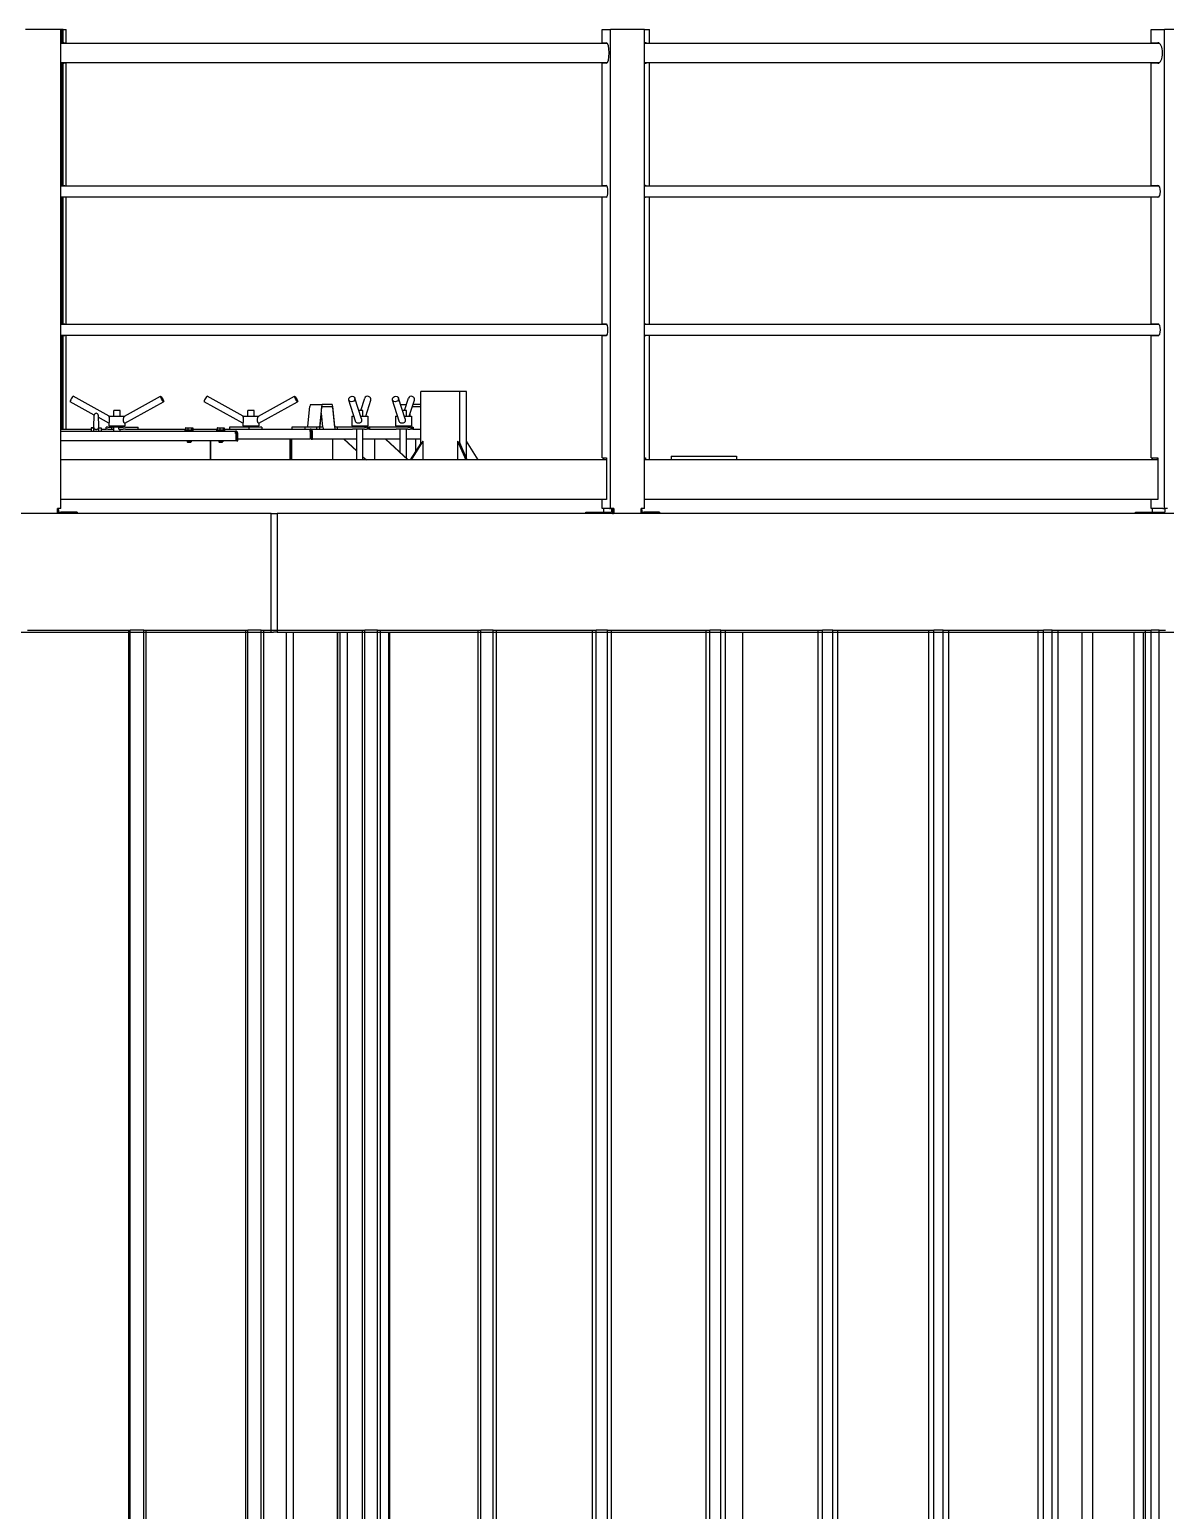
# Model space of a CAD drawing. Header units: millimetres. Extents: x 0 to 100323, y 0 to 59400.
# Drawn here: x 16049 to 18922, y 48580 to 52324 of the extents above; entities that cross this region are included whole.
import ezdxf

# ---------------------------------------------------------------- set-up
doc = ezdxf.new("R2010")
doc.units = ezdxf.units.MM
doc.header["$LTSCALE"] = 100
doc.layers.add('Visible', color=7, linetype='Continuous', lineweight=25)

msp = doc.modelspace()

# ---------------------------------------------------------------- linework, layer by layer
at = {"layer": 'Visible'}
for p, q in [((16128.2, 52323.5), (16038.7, 52323.5)), ((16128.2, 51112.5), (16128.2, 52323.5)), ((16134.1, 52323.5), (16128.2, 52323.5)), ((16131.1, 52320.5), (16128.2, 52320.5)), ((16131.1, 52290.5), (16131.1, 52320.5)), ((16134.1, 52323.5), (16141.7, 52323.5)), ((16134.1, 52290.5), (16134.1, 52323.5)), ((16141.7, 52288.7), (16141.7, 52323.5)), ((17497.6, 52323.5), (17518.4, 52323.5)), ((17497.6, 52290.5), (17497.6, 52323.5)), ((17604.7, 52323.5), (17518.4, 52323.5)), ((17518.4, 51112.5), (17518.4, 52323.5)), ((17604.7, 51112.5), (17604.7, 52323.5)), ((17604.7, 52323.5), (17617.6, 52323.5)), ((17617.6, 52288.7), (17617.6, 52323.5)), ((18886.5, 52323.5), (18919.9, 52323.5)), ((18886.5, 52290.5), (18886.5, 52323.5)), ((18999.9, 52323.5), (18919.9, 52323.5)), ((18919.9, 51112.5), (18919.9, 52323.5)), ((17510.7, 52288.7), (16128.2, 52288.7)), ((16131.1, 52290.5), (16134.1, 52290.5)), ((16134.1, 52290.5), (16137.9, 52290.5)), ((17497.6, 52290.5), (17508, 52290.5)), ((17501, 52290.5), (17501, 52288.7)), ((17510.5, 52288.7), (17510.6, 52288.9)), ((17604.7, 52290.5), (17607.2, 52290.5)), ((18907.6, 52288.7), (17604.7, 52288.7)), ((18886.5, 52290.5), (18903.2, 52290.5)), ((18888.7, 52290.5), (18888.7, 52288.7)), ((18903.9, 52288.7), (18905.1, 52290.2)), ((18907, 52289.2), (18906.6, 52288.7)), ((16128.2, 52240.4), (17510.7, 52240.4)), ((16134.1, 52238.5), (16131.1, 52238.5)), ((16131.1, 51929.5), (16131.1, 52238.5)), ((16134.1, 51929.5), (16134.1, 52238.5)), ((16137.9, 52238.5), (16134.1, 52238.5)), ((16141.7, 51928), (16141.7, 52240.4)), ((17497.6, 51929.5), (17497.6, 52238.5)), ((17508, 52238.5), (17497.6, 52238.5)), ((17501, 52240.4), (17501, 52238.5)), ((17604.7, 52240.4), (18907.6, 52240.4)), ((17607.2, 52238.5), (17604.7, 52238.5)), ((17617.6, 51928), (17617.6, 52240.4)), ((18886.5, 51929.5), (18886.5, 52238.5)), ((18903.2, 52238.5), (18886.5, 52238.5)), ((18888.7, 52240.4), (18888.7, 52238.5)), ((17509.9, 51928), (16128.2, 51928)), ((16131.1, 51929.5), (16134.1, 51929.5)), ((16134.1, 51929.5), (16137.9, 51929.5)), ((17497.6, 51929.5), (17508, 51929.5)), ((17501, 51929.5), (17501, 51928)), ((17604.7, 51929.5), (17607.2, 51929.5)), ((18906.2, 51928), (17604.7, 51928)), ((18886.5, 51929.5), (18903.2, 51929.5)), ((18888.7, 51929.5), (18888.7, 51928)), ((18905.5, 51928), (18905.8, 51928.4)), ((16128.2, 51901.1), (17509.9, 51901.1)), ((16134.1, 51899.5), (16131.1, 51899.5)), ((16131.1, 51579.5), (16131.1, 51899.5)), ((16134.1, 51579.5), (16134.1, 51899.5)), ((16137.9, 51899.5), (16134.1, 51899.5)), ((16141.7, 51578), (16141.7, 51901.1)), ((17497.6, 51579.5), (17497.6, 51899.5)), ((17508, 51899.5), (17497.6, 51899.5)), ((17501, 51901.1), (17501, 51899.5)), ((17604.7, 51901.1), (18906.2, 51901.1)), ((17607.2, 51899.5), (17604.7, 51899.5)), ((17617.6, 51578), (17617.6, 51901.1)), ((18886.5, 51579.5), (18886.5, 51899.5)), ((18903.2, 51899.5), (18886.5, 51899.5)), ((18888.7, 51901.1), (18888.7, 51899.5)), ((17509.9, 51578), (16128.2, 51578)), ((16131.1, 51579.5), (16134.1, 51579.5)), ((16134.1, 51579.5), (16137.9, 51579.5)), ((17497.6, 51579.5), (17508, 51579.5)), ((17501, 51579.5), (17501, 51578)), ((17604.7, 51579.5), (17607.2, 51579.5)), ((18906.2, 51578), (17604.7, 51578)), ((18886.5, 51579.5), (18903.2, 51579.5)), ((18888.7, 51579.5), (18888.7, 51578)), ((18905.5, 51578), (18905.8, 51578.4)), ((16128.2, 51551.1), (17509.9, 51551.1)), ((16134.1, 51549.5), (16131.1, 51549.5)), ((16131.1, 51313.5), (16131.1, 51549.5)), ((16137.9, 51549.5), (16134.1, 51549.5)), ((16134.1, 51313.5), (16134.1, 51549.5)), ((16141.7, 51313.5), (16141.7, 51551.1)), ((17508, 51549.5), (17497.6, 51549.5)), ((17497.6, 51240.5), (17497.6, 51549.5)), ((17501, 51551.1), (17501, 51549.5)), ((17604.7, 51551.1), (18906.2, 51551.1)), ((17607.2, 51549.5), (17604.7, 51549.5)), ((17617.6, 51235.5), (17617.6, 51551.1)), ((18903.2, 51549.5), (18886.5, 51549.5)), ((18886.5, 51240.5), (18886.5, 51549.5)), ((18888.7, 51551.1), (18888.7, 51549.5)), ((17137.2, 51408.5), (17038.8, 51408.5)), ((17038.8, 51277.5), (17038.8, 51408.5)), ((17154.6, 51408.5), (17137.2, 51408.5)), ((17137.2, 51277.5), (17137.2, 51408.5)), ((17154.6, 51281.3), (17154.6, 51408.5)), ((16212.6, 51348.9), (16151.6, 51382.5)), ((16250.1, 51346.5), (16159.3, 51396.5)), ((16289.5, 51346.4), (16380.5, 51396.5)), ((16289.7, 51328.3), (16388.2, 51382.5)), ((16588.9, 51328.4), (16490.6, 51382.5)), ((16589.1, 51346.5), (16498.3, 51396.5)), ((16628.4, 51346.4), (16719.4, 51396.5)), ((16628.7, 51328.3), (16727.2, 51382.5)), ((16753.3, 51321), (16758.3, 51370.8)), ((16759.8, 51375.8), (16789.4, 51375.8)), ((16787.9, 51370.8), (16782.9, 51321)), ((16783.6, 51318.5), (16788.6, 51368.3)), ((16814.6, 51375.8), (16789.4, 51375.8)), ((16789.4, 51370.8), (16814.6, 51370.8)), ((16815.3, 51368.3), (16820.3, 51318.5)), ((16821.1, 51321), (16816.1, 51370.8)), ((16873.8, 51333.4), (16856.7, 51387.1)), ((16888.6, 51339.7), (16871.9, 51391.9)), ((16887, 51360.5), (16897, 51391.9)), ((16899.3, 51346.5), (16912.2, 51387.1)), ((16984.3, 51333.4), (16967.1, 51387.1)), ((16999.1, 51339.7), (16982.3, 51391.9)), ((16987.5, 51375.8), (17002.3, 51375.8)), ((16997.4, 51360.5), (17007.4, 51391.9)), ((17009.7, 51346.5), (17022.7, 51387.1)), ((17017.5, 51370.8), (17038.8, 51370.8)), ((17038.8, 51375.8), (17019.1, 51375.8)), ((16211.9, 51318.9), (16212.6, 51348.7)), ((16222.6, 51348.7), (16223.4, 51318.9)), ((16249.9, 51328.4), (16222.8, 51343.3)), ((16249.9, 51346.5), (16289.7, 51346.5)), ((16249.9, 51346.5), (16249.9, 51345.4)), ((16249.9, 51329), (16249.9, 51321.5)), ((16277.9, 51360.5), (16261.9, 51360.5)), ((16261.9, 51346.5), (16261.9, 51360.5)), ((16277.9, 51346.5), (16277.9, 51360.5)), ((16289.9, 51328.4), (16289.9, 51321.5)), ((16588.9, 51346.5), (16628.7, 51346.5)), ((16588.9, 51346.5), (16588.9, 51345.4)), ((16588.9, 51329), (16588.9, 51321.5)), ((16616.9, 51360.5), (16600.9, 51360.5)), ((16600.9, 51346.5), (16600.9, 51360.5)), ((16616.9, 51346.5), (16616.9, 51360.5)), ((16628.9, 51328.4), (16628.9, 51321.5)), ((16790.8, 51318.5), (16787.2, 51354.1)), ((16864.5, 51346.5), (16869.6, 51346.5)), ((16864.5, 51346.5), (16864.5, 51321.5)), ((16892.5, 51360.5), (16882, 51360.5)), ((16886.4, 51346.5), (16904.5, 51346.5)), ((16892.5, 51346.5), (16892.5, 51360.5)), ((16904.5, 51346.5), (16904.5, 51321.5)), ((16974.9, 51346.5), (16980.1, 51346.5)), ((16974.9, 51346.5), (16974.9, 51321.5)), ((17002.9, 51360.5), (16992.4, 51360.5)), ((16996.9, 51346.5), (17014.9, 51346.5)), ((17002.9, 51346.5), (17002.9, 51360.5)), ((17010.6, 51346.5), (17011, 51350.7)), ((17012.1, 51346.5), (17011.6, 51352.3)), ((17014.9, 51346.5), (17014.9, 51321.5)), ((16128.2, 51313.5), (16205.1, 51313.5)), ((16128.2, 51308.5), (16569.6, 51308.5)), ((16211.9, 51317.5), (16205.1, 51316.5)), ((16205.1, 51316.5), (16211.8, 51316.5)), ((16205.1, 51316.5), (16205.1, 51308.5)), ((16211.6, 51308.5), (16211.9, 51318.9)), ((16216.8, 51312.3), (16218.4, 51312.3)), ((16223.4, 51318.9), (16223.6, 51308.5)), ((16223.4, 51317.5), (16230.1, 51316.5)), ((16223.4, 51316.5), (16230.1, 51316.5)), ((16230.1, 51316.5), (16230.1, 51308.5)), ((16230.1, 51313.5), (16242.4, 51313.5)), ((16246.6, 51318.5), (16242.4, 51318.5)), ((16242.4, 51313.5), (16242.4, 51318.5)), ((16246.6, 51313.5), (16242.4, 51313.5)), ((16246.6, 51318.5), (16257.4, 51318.5)), ((16246.6, 51313.5), (16257.4, 51313.5)), ((16249.9, 51321.5), (16289.9, 51321.5)), ((16254.9, 51318.5), (16254.9, 51321.5)), ((16257.4, 51318.5), (16259, 51318.5)), ((16257.4, 51313.5), (16257.4, 51318.5)), ((16257.4, 51313.5), (16260.9, 51313.5)), ((16275.1, 51318.5), (16259, 51318.5)), ((16260.9, 51313.5), (16261.9, 51313.5)), ((16261.9, 51308.5), (16261.9, 51318.5)), ((16275.1, 51318.5), (16286, 51318.5)), ((16275.1, 51313.5), (16275.1, 51318.5)), ((16275.1, 51313.5), (16286, 51313.5)), ((16277.9, 51308.5), (16277.9, 51313.5)), ((16284.9, 51318.5), (16284.9, 51321.5)), ((16291.8, 51318.5), (16286, 51318.5)), ((16291.8, 51313.5), (16286, 51313.5)), ((16291.8, 51318.5), (16324, 51318.5)), ((16291.8, 51313.5), (16297, 51313.5)), ((16297, 51313.5), (16443.5, 51313.5)), ((16324, 51313.5), (16324, 51318.5)), ((16442.6, 51310.5), (16462.6, 51310.5)), ((16442.6, 51308.5), (16442.6, 51310.5)), ((16443.5, 51316.5), (16443.5, 51311.1)), ((16446.3, 51311.1), (16443.5, 51311.1)), ((16444.6, 51316.9), (16444, 51316.7)), ((16444.6, 51316.9), (16446.3, 51316.9)), ((16444.6, 51311.1), (16444.6, 51310.5)), ((16446.3, 51316.9), (16453.8, 51316.9)), ((16449.2, 51311.1), (16446.3, 51311.1)), ((16449.2, 51316.5), (16449.2, 51311.1)), ((16453.8, 51311.1), (16449.2, 51311.1)), ((16453.8, 51316.9), (16460.1, 51316.9)), ((16458.3, 51311.1), (16453.8, 51311.1)), ((16458.3, 51316.5), (16458.3, 51311.1)), ((16460.1, 51311.1), (16458.3, 51311.1)), ((16460.1, 51316.9), (16460.6, 51316.9)), ((16461.8, 51311.1), (16460.1, 51311.1)), ((16460.6, 51316.9), (16461.3, 51316.7)), ((16460.6, 51311.1), (16460.6, 51310.5)), ((16461.8, 51316.5), (16461.8, 51311.1)), ((16461.8, 51313.5), (16523.7, 51313.5)), ((16462.6, 51308.5), (16462.6, 51310.5)), ((16522.6, 51310.5), (16542.6, 51310.5)), ((16522.6, 51308.5), (16522.6, 51310.5)), ((16523.7, 51316.5), (16523.7, 51311.1)), ((16527, 51311.1), (16523.7, 51311.1)), ((16524.6, 51316.9), (16524.4, 51316.8)), ((16524.6, 51316.9), (16527, 51316.9)), ((16524.6, 51311.1), (16524.6, 51310.5)), ((16527, 51316.9), (16534.8, 51316.9)), ((16530.3, 51311.1), (16527, 51311.1)), ((16530.3, 51316.5), (16530.3, 51311.1)), ((16534.8, 51311.1), (16530.3, 51311.1)), ((16534.8, 51316.9), (16540.4, 51316.9)), ((16539.2, 51311.1), (16534.8, 51311.1)), ((16539.2, 51316.5), (16539.2, 51311.1)), ((16540.4, 51311.1), (16539.2, 51311.1)), ((16540.4, 51316.9), (16540.6, 51316.9)), ((16541.5, 51311.1), (16540.4, 51311.1)), ((16540.6, 51316.9), (16540.9, 51316.8)), ((16540.6, 51311.1), (16540.6, 51310.5)), ((16541.5, 51316.5), (16541.5, 51311.1)), ((16541.5, 51313.5), (16758.8, 51313.5)), ((16542.6, 51308.5), (16542.6, 51310.5)), ((16604, 51318.5), (16554.7, 51318.5)), ((16554.7, 51318.5), (16554.7, 51313.5)), ((16569.6, 51302.5), (16569.6, 51308.5)), ((16569.6, 51302.5), (16570.5, 51302.5)), ((16570.5, 51302.5), (16570.5, 51283.5)), ((16572.6, 51302.5), (16572.6, 51283.5)), ((16572.6, 51302.5), (16575.6, 51302.5)), ((16575.6, 51283.5), (16575.6, 51302.5)), ((16588.9, 51321.5), (16628.9, 51321.5)), ((16593.9, 51318.5), (16593.9, 51321.5)), ((16604, 51318.5), (16604, 51313.5)), ((16636.3, 51318.5), (16604, 51318.5)), ((16623.9, 51318.5), (16623.9, 51321.5)), ((16636.3, 51318.5), (16636.3, 51318.5)), ((16636.3, 51318.5), (16636.3, 51313.5)), ((16712.7, 51318.5), (16712.7, 51313.5)), ((16746.3, 51318.5), (16712.7, 51318.5)), ((16775.8, 51318.5), (16746.3, 51318.5)), ((16746.3, 51313.5), (16746.3, 51318.5)), ((16757.8, 51307.5), (16758.7, 51307.5)), ((16758.3, 51310.5), (16761.3, 51310.5)), ((16759.2, 51307.5), (16758.7, 51307.5)), ((16758.7, 51307.5), (16758.7, 51288.5)), ((16758.8, 51310.5), (16758.8, 51313.5)), ((16758.8, 51313.5), (16866.3, 51313.5)), ((16759.2, 51307.5), (16759.2, 51288.5)), ((16761.3, 51300.5), (16759.2, 51300.5)), ((16759.2, 51296.5), (16761.6, 51296.5)), ((16761.3, 51310.5), (16761.8, 51310.5)), ((16761.3, 51300.5), (16761.3, 51310.5)), ((16761.6, 51300.5), (16761.3, 51300.5)), ((16761.6, 51307.5), (16761.6, 51288.5)), ((16761.6, 51307.5), (16764.6, 51307.5)), ((16764.6, 51288.5), (16764.6, 51307.5)), ((16764.6, 51307.5), (16764.7, 51307.5)), ((16782.1, 51318.5), (16775.8, 51318.5)), ((16775.8, 51313.5), (16775.8, 51318.5)), ((16790.8, 51318.5), (16783.6, 51318.5)), ((16828.1, 51318.5), (16821.8, 51318.5)), ((16895.9, 51318.5), (16828.1, 51318.5)), ((16828.1, 51313.5), (16828.1, 51318.5)), ((16864.5, 51321.5), (16904.5, 51321.5)), ((16895.9, 51313.5), (16866.3, 51313.5)), ((16869.5, 51318.5), (16869.5, 51321.5)), ((16876.5, 51235.5), (16876.5, 51313.5)), ((16892.5, 51235.5), (16892.5, 51313.5)), ((16895.9, 51318.5), (16901.7, 51318.5)), ((16895.9, 51313.5), (16901.7, 51313.5)), ((16899.5, 51318.5), (16899.5, 51321.5)), ((16903.6, 51318.5), (16901.7, 51318.5)), ((16903.6, 51313.5), (16901.7, 51313.5)), ((16903.6, 51318.5), (16903.6, 51313.5)), ((16906.7, 51318.5), (16903.6, 51318.5)), ((16906.7, 51313.5), (16903.6, 51313.5)), ((16906.7, 51318.5), (16906.7, 51313.5)), ((16908.6, 51318.5), (16906.7, 51318.5)), ((16908.6, 51313.5), (16906.7, 51313.5)), ((16908.6, 51318.5), (16908.7, 51318.5)), ((16908.6, 51313.5), (16908.7, 51313.5)), ((16908.7, 51318.5), (16908.7, 51313.5)), ((17006.3, 51318.5), (16908.7, 51318.5)), ((16908.7, 51313.5), (16976.8, 51313.5)), ((16974.9, 51321.5), (17014.9, 51321.5)), ((17006.3, 51313.5), (16976.8, 51313.5)), ((16977.5, 51321), (16977.6, 51321.5)), ((16979.9, 51318.5), (16979.9, 51321.5)), ((16986.9, 51254.2), (16986.9, 51313.5)), ((17002.9, 51239.3), (17002.9, 51313.5)), ((17006.3, 51318.5), (17012.1, 51318.5)), ((17006.3, 51313.5), (17012.1, 51313.5)), ((17009.9, 51318.5), (17009.9, 51321.5)), ((17014, 51318.5), (17012.1, 51318.5)), ((17014, 51313.5), (17012.1, 51313.5)), ((17014, 51318.5), (17014, 51313.5)), ((17017.1, 51318.5), (17014, 51318.5)), ((17017.1, 51313.5), (17014, 51313.5)), ((17015, 51318.5), (17014.7, 51321.5)), ((17017.1, 51318.5), (17017.1, 51313.5)), ((17019, 51318.5), (17017.1, 51318.5)), ((17019, 51313.5), (17017.1, 51313.5)), ((17019, 51318.5), (17019.1, 51318.5)), ((17019, 51313.5), (17019.1, 51313.5)), ((17019.1, 51318.5), (17019.1, 51313.5)), ((17019.1, 51313.5), (17038.8, 51313.5)), ((16570.5, 51283.5), (16128.2, 51283.5)), ((16447.6, 51283.5), (16447.6, 51281.5)), ((16447.6, 51281.5), (16457.6, 51281.5)), ((16448.6, 51280.5), (16447.6, 51281.5)), ((16448.6, 51280.5), (16456.6, 51280.5)), ((16456.6, 51280.5), (16457.6, 51281.5)), ((16457.6, 51283.5), (16457.6, 51281.5)), ((16506.6, 51283.5), (16506.6, 51235.5)), ((16506.7, 51235.5), (16506.7, 51283.5)), ((16527.6, 51283.5), (16527.6, 51281.5)), ((16527.6, 51281.5), (16537.6, 51281.5)), ((16528.6, 51280.5), (16527.6, 51281.5)), ((16528.6, 51280.5), (16536.6, 51280.5)), ((16536.6, 51280.5), (16537.6, 51281.5)), ((16537.6, 51283.5), (16537.6, 51281.5)), ((16572.6, 51288.5), (16570.5, 51288.5)), ((16572.6, 51283.5), (16575.6, 51283.5)), ((16758.7, 51288.5), (16575.6, 51288.5)), ((16707.8, 51288.5), (16707.8, 51235.5)), ((16708.5, 51288.5), (16708.5, 51235.5)), ((16708.5, 51235.5), (16708.5, 51288.5)), ((16712.5, 51235.5), (16712.5, 51288.5)), ((16759.2, 51288.5), (16758.7, 51288.5)), ((16761.6, 51288.5), (16764.6, 51288.5)), ((16876.5, 51288.5), (16764.6, 51288.5)), ((16817.5, 51288.5), (16815.5, 51286.5)), ((16815.5, 51286.5), (16815.5, 51235.5)), ((16876.5, 51258), (16843.8, 51288.5)), ((16844.5, 51288.5), (16876.5, 51258.6)), ((16986.9, 51288.5), (16892.5, 51288.5)), ((16923.3, 51288.5), (16921.3, 51286.5)), ((16921.3, 51286.5), (16921.3, 51235.5)), ((17006.2, 51235.5), (16949.5, 51288.5)), ((16950.2, 51288.5), (17006.9, 51235.5)), ((17038.8, 51288.5), (17002.9, 51288.5)), ((17038.8, 51278.3), (17011.9, 51235.5)), ((17014.8, 51235.5), (17044.6, 51282.9)), ((17025, 51288.5), (17025, 51256.4)), ((17044.6, 51282.9), (17038.8, 51277.5)), ((17044.6, 51235.5), (17044.6, 51282.9)), ((17131.5, 51282.9), (17131.5, 51235.5)), ((17137.2, 51277.5), (17131.5, 51282.9)), ((17131.5, 51282.9), (17152.3, 51235.5)), ((17137.5, 51278.6), (17137.2, 51277.5)), ((17156.4, 51235.5), (17137.5, 51278.6)), ((17153.6, 51282.9), (17153.6, 51241.9)), ((17153.6, 51282.9), (17183.4, 51235.5)), ((17508.1, 51235.5), (16128.2, 51235.5)), ((16892.5, 51243.6), (16901.1, 51235.5)), ((16900.4, 51235.5), (16892.5, 51243)), ((17497.6, 51240.5), (17508.1, 51240.5)), ((17501, 51240.5), (17501, 51235.5)), ((17508.1, 51240.5), (17508.1, 51135.5)), ((17604.7, 51240.5), (17607.3, 51240.5)), ((18903.4, 51235.5), (17604.7, 51235.5)), ((17607.3, 51240.5), (17607.3, 51235.5)), ((17672.1, 51245.5), (17837.1, 51245.5)), ((17672.1, 51245.5), (17672.1, 51235.5)), ((17837.1, 51245.5), (17837.1, 51235.5)), ((18886.5, 51240.5), (18903.4, 51240.5)), ((18888.7, 51240.5), (18888.7, 51235.5)), ((18902.4, 51235.5), (18902.4, 51240.5)), ((18903.4, 51240.5), (18903.4, 51135.5)), ((16128.2, 51112.5), (16119.3, 51112.5)), ((16119.3, 51100.5), (16119.3, 51112.5)), ((16119.5, 51109.5), (16119.5, 51112.5)), ((16119.5, 51109.5), (16119.5, 51100.5)), ((16122.5, 51109.5), (16122.5, 51112.5)), ((16122.5, 51109.5), (16122.5, 51103.5)), ((16122.5, 51103.5), (16128.4, 51103.5)), ((17507.8, 51135.5), (16128.2, 51135.5)), ((16169.2, 51103.5), (16128.4, 51103.5)), ((16169.2, 51103.5), (16169.2, 51100.5)), ((17455.9, 51103.5), (17475.8, 51103.5)), ((17455.9, 51100.5), (17455.9, 51103.5)), ((17475.8, 51103.5), (17515.2, 51103.5)), ((17475.8, 51103.5), (17475.8, 51100.5)), ((17497.6, 51112.5), (17497.6, 51135.5)), ((17515.8, 51112.5), (17497.6, 51112.5)), ((17501, 51112.5), (17501, 51103.5)), ((17508.1, 51135.5), (17507.8, 51135.5)), ((17515.2, 51103.5), (17520.9, 51103.5)), ((17515.8, 51112.5), (17518.4, 51112.5)), ((17527, 51112.5), (17518.4, 51112.5)), ((17520.9, 51112.5), (17520.9, 51109.5)), ((17520.9, 51109.5), (17520.9, 51103.5)), ((17523.8, 51109.5), (17523.8, 51112.5)), ((17523.8, 51109.5), (17523.8, 51100.5)), ((17526.2, 51112.5), (17526.2, 51100.5)), ((17527, 51112.5), (17527, 51100.5)), ((17604.7, 51112.5), (17596, 51112.5)), ((17596, 51100.5), (17596, 51112.5)), ((17597.6, 51109.5), (17597.6, 51112.5)), ((17597.6, 51109.5), (17597.6, 51103.5)), ((17597.6, 51103.5), (17603.3, 51103.5)), ((17642.7, 51103.5), (17603.3, 51103.5)), ((18902.9, 51135.5), (17604.7, 51135.5)), ((17642.7, 51103.5), (17642.7, 51100.5)), ((18846.9, 51103.5), (18878.9, 51103.5)), ((18846.9, 51100.5), (18846.9, 51103.5)), ((18878.9, 51103.5), (18915.3, 51103.5)), ((18878.9, 51103.5), (18878.9, 51100.5)), ((18886.5, 51112.5), (18886.5, 51135.5)), ((18915.8, 51112.5), (18886.5, 51112.5)), ((18888.7, 51112.5), (18888.7, 51103.5)), ((18903.4, 51135.5), (18902.9, 51135.5)), ((18915.3, 51103.5), (18920.7, 51103.5)), ((18915.8, 51112.5), (18919.9, 51112.5)), ((18927.9, 51112.5), (18919.9, 51112.5)), ((18920.7, 51112.5), (18920.7, 51109.5)), ((18920.7, 51109.5), (18920.7, 51103.5)), ((16660, 51100.5), (13845.3, 51100.5)), ((16660, 50800.5), (16660, 51100.5)), ((16660, 51100.5), (16675.7, 51100.5)), ((16675.7, 51100.5), (16675.7, 50800.5)), ((19320.7, 51100.5), (16675.7, 51100.5)), ((17523.8, 51100.5), (17526.2, 51100.5)), ((16044.1, 50805.5), (16303.4, 50805.5)), ((16298.9, 50805.5), (16298.9, 45740.5)), ((16338.5, 50805.5), (16303.4, 50805.5)), ((16303.4, 45740.5), (16303.4, 50805.5)), ((16338.5, 45740.5), (16338.5, 50805.5)), ((16338.5, 50805.5), (16343.1, 50805.5)), ((16343.1, 50805.5), (16343.1, 45740.5)), ((16343.1, 50805.5), (16601.1, 50805.5)), ((16595.3, 50805.5), (16595.3, 45740.5)), ((16634.8, 50805.5), (16601.1, 50805.5)), ((16601.1, 45740.5), (16601.1, 50805.5)), ((16634.8, 44940.5), (16634.8, 50805.5)), ((16634.8, 50805.5), (16640.6, 50805.5)), ((16640.6, 50805.5), (16640.6, 44940.5)), ((16640.6, 50805.5), (16897.1, 50805.5)), ((16890, 50805.5), (16890, 44940.5)), ((16929.2, 50805.5), (16897.1, 50805.5)), ((16897.1, 44940.5), (16897.1, 50805.5)), ((16929.2, 50805.5), (16936.2, 50805.5)), ((16929.2, 44940.5), (16929.2, 50805.5)), ((16936.2, 50805.5), (16936.2, 44940.5)), ((16936.2, 50805.5), (17190.8, 50805.5)), ((17182.6, 50805.5), (17182.6, 44940.5)), ((17221.4, 50805.5), (17190.8, 50805.5)), ((17190.8, 44940.5), (17190.8, 50805.5)), ((17221.4, 46540.5), (17221.4, 50805.5)), ((17221.4, 50805.5), (17229.7, 50805.5)), ((17229.7, 50805.5), (17229.7, 46540.5)), ((17229.7, 50805.5), (17482, 50805.5)), ((17472.5, 50805.5), (17472.5, 46540.5)), ((17511, 50805.5), (17482, 50805.5)), ((17482, 46540.5), (17482, 50805.5)), ((17511, 50805.5), (17520.5, 50805.5)), ((17511, 46540.5), (17511, 50805.5)), ((17520.5, 50805.5), (17520.5, 46540.5)), ((17520.5, 50805.5), (17770.3, 50805.5)), ((17759.6, 50805.5), (17759.6, 46540.5)), ((17797.7, 50805.5), (17770.3, 50805.5)), ((17770.3, 46540.5), (17770.3, 50805.5)), ((17797.7, 46540.5), (17797.7, 50805.5)), ((17797.7, 50805.5), (17808.4, 50805.5)), ((17808.4, 50805.5), (17808.4, 46540.5)), ((17808.4, 50805.5), (18055.3, 50805.5)), ((18043.3, 50805.5), (18043.3, 46540.5)), ((18080.9, 50805.5), (18055.3, 50805.5)), ((18055.3, 46540.5), (18055.3, 50805.5)), ((18080.9, 50805.5), (18092.9, 50805.5)), ((18080.9, 46540.5), (18080.9, 50805.5)), ((18092.9, 50805.5), (18092.9, 46540.5)), ((18092.9, 50805.5), (18336.5, 50805.5)), ((18323.4, 50805.5), (18323.4, 46540.5)), ((18360.5, 50805.5), (18336.5, 50805.5)), ((18336.5, 46540.5), (18336.5, 50805.5)), ((18360.5, 46540.5), (18360.5, 50805.5)), ((18360.5, 50805.5), (18373.6, 50805.5)), ((18373.6, 50805.5), (18373.6, 46540.5)), ((18373.6, 50805.5), (18613.7, 50805.5)), ((18599.4, 50805.5), (18599.4, 46540.5)), ((18635.9, 50805.5), (18613.7, 50805.5)), ((18613.7, 46540.5), (18613.7, 50805.5)), ((18635.9, 50805.5), (18650.2, 50805.5)), ((18635.9, 44940.5), (18635.9, 50805.5)), ((18650.2, 50805.5), (18650.2, 44940.5)), ((18650.2, 50805.5), (18886.4, 50805.5)), ((18871, 50805.5), (18871, 44940.5)), ((18906.9, 50805.5), (18886.4, 50805.5)), ((18886.4, 44940.5), (18886.4, 50805.5)), ((18906.9, 44940.5), (18906.9, 50805.5)), ((18906.9, 50805.5), (18922.3, 50805.5)), ((14703.4, 50800.5), (16660, 50800.5)), ((16660, 50800.5), (16665.9, 50800.5)), ((16675.7, 50800.5), (16665.9, 50800.5)), ((16675.7, 50800.5), (19320.7, 50800.5)), ((16699.4, 44940.5), (16699.4, 50800.5)), ((16717, 44940.5), (16717, 50800.5)), ((16827.7, 44940.5), (16827.7, 50800.5)), ((16828.9, 44940.5), (16828.9, 50800.5)), ((16834.8, 44940.5), (16834.8, 50800.5)), ((16853.2, 44940.5), (16853.2, 50800.5)), ((16958.2, 44940.5), (16958.2, 50800.5)), ((16960.3, 44940.5), (16960.3, 50800.5)), ((17853.1, 46420.5), (17853.1, 50800.5)), ((18711.9, 44940.5), (18711.9, 50800.5)), ((18738.4, 44940.5), (18738.4, 50800.5)), ((18843.5, 44940.5), (18843.5, 50800.5)), ((18866.8, 44940.5), (18866.8, 50800.5))]:
    msp.add_line(p, q, dxfattribs=at)
for centre, radius, start, end in [((16217.6, 51348.5), 5, 90, 178.5701), ((16217.6, 51348.5), 5, 1.4299, 90), ((16569.6, 51302.5), 6, 0, 90), ((16569.6, 51302.5), 3, 0, 90)]:
    msp.add_arc(centre, radius, start, end, dxfattribs=at)
for centre, major_axis, ratio, start_param, end_param in [((16134.9, 52264.5), (0, 26), 0.104088, 5.903675, 6.283185), ((16137.9, 52264.5), (0, 26), 0.104088, 5.903675, 6.283185), ((17508, 52264.5), (0, 26), 0.284645, 3.141593, 6.283185), ((17604.3, 52264.5), (0, 26), 0.286243, 5.903675, 6.232105), ((17607.2, 52264.5), (0, 26), 0.286243, 5.903675, 6.283185), ((18903.2, 52264.5), (0, 26), 0.457039, 3.141593, 6.283185), ((16134.9, 52264.5), (0, -26), 0.104088, 0, 0.37951), ((16137.9, 52264.5), (0, -26), 0.104088, 0, 0.37951), ((17513.4, 52264.5), (0, -26), 0.284645, 5.903675, 5.912461), ((17604.3, 52264.5), (0, -26), 0.286243, 0.05108, 0.37951), ((17607.2, 52264.5), (0, -26), 0.286243, 0, 0.37951), ((18908.6, 52264.5), (0, -26), 0.457039, 5.903675, 6.055639), ((18911.2, 52264.5), (0, -26), 0.457039, 5.903675, 5.93854), ((16134.9, 51914.5), (0, 15), 0.104088, 5.824571, 6.283185), ((16137.9, 51914.5), (0, 15), 0.104088, 5.824571, 6.283185), ((17508, 51914.5), (0, 15), 0.284645, 3.141593, 6.283185), ((17604.3, 51914.5), (0, 15), 0.286243, 5.824571, 6.194569), ((17607.2, 51914.5), (0, 15), 0.286243, 5.824571, 6.283185), ((18903.2, 51914.5), (0, 15), 0.457039, 3.141593, 6.283185), ((16134.9, 51914.5), (0, -15), 0.104088, 0, 0.458615), ((16137.9, 51914.5), (0, -15), 0.104088, 0, 0.458615), ((17604.3, 51914.5), (0, -15), 0.286243, 0.088616, 0.458615), ((17607.2, 51914.5), (0, -15), 0.286243, 0, 0.458615), ((18908.6, 51914.5), (0, 15), 0.457039, 2.682978, 2.739855), ((16134.9, 51564.5), (0, 15), 0.104088, 5.824571, 6.283185), ((16137.9, 51564.5), (0, 15), 0.104088, 5.824571, 6.283185), ((17508, 51564.5), (0, 15), 0.284645, 3.141593, 6.283185), ((17604.3, 51564.5), (0, 15), 0.286243, 5.824571, 6.194569), ((17607.2, 51564.5), (0, 15), 0.286243, 5.824571, 6.283185), ((18903.2, 51564.5), (0, 15), 0.457039, 3.141593, 6.283185), ((16134.9, 51564.5), (0, -15), 0.104088, 0, 0.458615), ((16137.9, 51564.5), (0, -15), 0.104088, 0, 0.458615), ((17604.3, 51564.5), (0, -15), 0.286243, 0.088616, 0.458615), ((17607.2, 51564.5), (0, -15), 0.286243, 0, 0.458615), ((18908.6, 51564.5), (0, 15), 0.457039, 2.682978, 2.739855), ((16155.5, 51389.5), (-3.86, -7.01), 0.15265, 3.141593, 6.283185), ((16494.4, 51389.5), (-3.86, -7.01), 0.15265, 3.141593, 6.283185), ((16759.8, 51365.8), (0, 10), 0.173648, 0, 1.047198), ((16789.4, 51365.8), (0, 10), 0.173648, 0, 1.047198), ((16789.4, 51365.8), (0, 5), 0.173648, 0, 1.047198), ((16814.6, 51365.8), (0, 10), 0.173648, 5.235988, 6.283185), ((16814.6, 51365.8), (0, 5), 0.173648, 5.235988, 6.283185), ((16904.6, 51389.5), (-7.62, 2.44), 0.86572, 3.141593, 6.283185), ((17015.1, 51389.5), (-7.62, 2.44), 0.86572, 3.141593, 6.283185), ((17038.8, 51365.8), (0, 10), 0.173648, 6.276368, 6.283185), ((17038.8, 51365.8), (0, 5), 0.173648, 6.26955, 6.283185), ((16752.6, 51323.5), (0, -5), 0.173648, 0, 1.047198), ((16758.8, 51307.5), (0, 6), 0.173648, 0, 1.570796), ((16758.8, 51307.5), (0, 6), 0.984808, 4.712389, 6.283185), ((16782.1, 51323.5), (0, -5), 0.173648, 0, 1.047198), ((16782.1, 51323.5), (0, -10), 0.173648, 0, 1.047198), ((16792.3, 51323.5), (0, -10), 0.173648, 5.235988, 6.283185), ((16821.8, 51323.5), (0, -10), 0.173648, 5.235988, 6.283185), ((16821.8, 51323.5), (0, -5), 0.173648, 5.235988, 6.283185), ((16976.8, 51323.5), (0, -5), 0.173648, 0, 1.047198)]:
    msp.add_ellipse(centre, major_axis=major_axis, ratio=ratio, start_param=start_param, end_param=end_param, dxfattribs=at)
for centre, major_axis, ratio in [((16384.3, 51389.5), (3.86, -7.01), 0.15265), ((16723.3, 51389.5), (3.86, -7.01), 0.15265), ((16864.3, 51389.5), (-7.62, -2.44), 0.86572), ((16974.7, 51389.5), (-7.62, -2.44), 0.86572)]:
    msp.add_ellipse(centre, major_axis=major_axis, ratio=ratio, dxfattribs=at)
for points, knots in [([(16249.9, 51345.4), (16249.9, 51344.8), (16250, 51344.1), (16250.1, 51342.4), (16250.2, 51341.3), (16250.4, 51338.9), (16250.5, 51337.6), (16250.5, 51335.4), (16250.4, 51334.2), (16250.2, 51332.1), (16250.1, 51331.2), (16250, 51329.9), (16249.9, 51329.3), (16249.9, 51329)], [1.728577, 1.728577, 1.728577, 1.728577, 2.022068, 2.022068, 2.378652, 2.378652, 2.735236, 2.735236, 3.057187, 3.057187, 3.379138, 3.379138, 3.635911, 3.635911, 3.635911, 3.635911]), ([(16286.6, 51336.4), (16286.6, 51337.6), (16286.7, 51338.9), (16287.2, 51341.3), (16287.5, 51342.4), (16288.1, 51344.2), (16288.5, 51345), (16289, 51345.8), (16289.1, 51346.1), (16289.3, 51346.3), (16289.4, 51346.4), (16289.5, 51346.4)], [0, 0, 0, 0, 0.356584, 0.356584, 0.713168, 0.713168, 1.040393, 1.040393, 1.204005, 1.204005, 1.300731, 1.300731, 1.300731, 1.300731]), ([(16289.7, 51328.3), (16289.7, 51328.2), (16289.6, 51328.2), (16289.4, 51328.2), (16289.2, 51328.4), (16288.5, 51329.2), (16288.2, 51329.8), (16287.5, 51331.2), (16287.1, 51332.1), (16286.7, 51334.2), (16286.6, 51335.4), (16286.6, 51336.4)], [3.913814, 3.913814, 3.913814, 3.913814, 3.980005, 3.980005, 4.280438, 4.280438, 4.580872, 4.580872, 4.902823, 4.902823, 5.224774, 5.224774, 5.224774, 5.224774]), ([(16588.9, 51345.4), (16588.9, 51344.8), (16588.9, 51344.1), (16589.1, 51342.4), (16589.2, 51341.3), (16589.4, 51338.9), (16589.4, 51337.6), (16589.4, 51335.4), (16589.4, 51334.2), (16589.2, 51332.1), (16589.1, 51331.2), (16588.9, 51329.9), (16588.9, 51329.3), (16588.9, 51329)], [1.728577, 1.728577, 1.728577, 1.728577, 2.022068, 2.022068, 2.378652, 2.378652, 2.735236, 2.735236, 3.057187, 3.057187, 3.379138, 3.379138, 3.635911, 3.635911, 3.635911, 3.635911]), ([(16625.5, 51336.4), (16625.5, 51337.6), (16625.7, 51338.9), (16626.1, 51341.3), (16626.4, 51342.4), (16627.1, 51344.2), (16627.4, 51345), (16627.9, 51345.8), (16628.1, 51346.1), (16628.3, 51346.3), (16628.4, 51346.4), (16628.4, 51346.4)], [0, 0, 0, 0, 0.356584, 0.356584, 0.713168, 0.713168, 1.040393, 1.040393, 1.204005, 1.204005, 1.300731, 1.300731, 1.300731, 1.300731]), ([(16628.7, 51328.3), (16628.6, 51328.2), (16628.6, 51328.2), (16628.4, 51328.2), (16628.1, 51328.4), (16627.5, 51329.2), (16627.1, 51329.8), (16626.4, 51331.2), (16626.1, 51332.1), (16625.6, 51334.2), (16625.5, 51335.4), (16625.5, 51336.4)], [3.913814, 3.913814, 3.913814, 3.913814, 3.980005, 3.980005, 4.280438, 4.280438, 4.580872, 4.580872, 4.902823, 4.902823, 5.224774, 5.224774, 5.224774, 5.224774]), ([(16888.6, 51339.7), (16889, 51338.6), (16889.1, 51337.5), (16889.1, 51335.4), (16889, 51334.2), (16888.1, 51332.1), (16887.4, 51331.2), (16885.9, 51329.8), (16885, 51329.2), (16883, 51328.4), (16882, 51328.2), (16880, 51328.2), (16879, 51328.4), (16877.1, 51329.2), (16876.2, 51329.8), (16874.9, 51331.2), (16874.3, 51332.1), (16873.9, 51333.2), (16873.9, 51333.3), (16873.8, 51333.4)], [2.416388, 2.416388, 2.416388, 2.416388, 2.735236, 2.735236, 3.057187, 3.057187, 3.379138, 3.379138, 3.679571, 3.679571, 3.980005, 3.980005, 4.280438, 4.280438, 4.580872, 4.580872, 4.902823, 4.902823, 4.926217, 4.926217, 4.926217, 4.926217]), ([(16999.1, 51339.7), (16999.4, 51338.6), (16999.6, 51337.5), (16999.6, 51335.4), (16999.4, 51334.2), (16998.5, 51332.1), (16997.9, 51331.2), (16996.4, 51329.8), (16995.5, 51329.2), (16993.5, 51328.4), (16992.4, 51328.2), (16990.4, 51328.2), (16989.4, 51328.4), (16987.5, 51329.2), (16986.7, 51329.8), (16985.3, 51331.2), (16984.7, 51332.1), (16984.3, 51333.2), (16984.3, 51333.3), (16984.3, 51333.4)], [2.416388, 2.416388, 2.416388, 2.416388, 2.735236, 2.735236, 3.057187, 3.057187, 3.379138, 3.379138, 3.679571, 3.679571, 3.980005, 3.980005, 4.280438, 4.280438, 4.580872, 4.580872, 4.902823, 4.902823, 4.926217, 4.926217, 4.926217, 4.926217]), ([(16216.8, 51312.3), (16216.3, 51312.3), (16215.8, 51312.4), (16214.7, 51312.9), (16214.2, 51313.2), (16213.3, 51314.1), (16212.9, 51314.6), (16212.3, 51315.8), (16212.2, 51316.4), (16211.9, 51317.6), (16211.9, 51318.3), (16211.9, 51318.9)], [0, 0, 0, 0, 0.1637976, 0.1637976, 0.3388201, 0.3388201, 0.5445537, 0.5445537, 0.7232292, 0.7232292, 0.9176156, 0.9176156, 0.9176156, 0.9176156]), ([(16223.4, 51318.9), (16223.4, 51317.7), (16223.2, 51316.6), (16222.6, 51315), (16222.2, 51314.3), (16221.2, 51313.3), (16220.7, 51312.9), (16219.9, 51312.6), (16219.6, 51312.5), (16219, 51312.4), (16218.7, 51312.3), (16218.4, 51312.3)], [0, 0, 0, 0, 0.363326, 0.363326, 0.680872, 0.680872, 0.955434, 0.955434, 1.085663, 1.085663, 1.214348, 1.214348, 1.214348, 1.214348])]:
    msp.add_open_spline(points, degree=3, knots=knots, dxfattribs=at)
for points, weights in [([(16443.5, 51316.5), (16445, 51316.9), (16446.3, 51316.9)], [1.0003653387, 1.03814443452, 1]), ([(16444, 51316.7), (16443.8, 51316.6), (16443.5, 51316.5)], [1.01577097009, 1.01117748844, 1.0003653387]), ([(16446.3, 51316.9), (16447.7, 51316.9), (16449.2, 51316.5)], [1, 1.03814443452, 1.0003653387]), ([(16449.2, 51316.5), (16451.6, 51316.9), (16453.8, 51316.9)], [1.0003653387, 1.03814443452, 1]), ([(16453.8, 51316.9), (16455.9, 51316.9), (16458.3, 51316.5)], [1, 1.03814443452, 1.0003653387]), ([(16458.3, 51316.5), (16459.3, 51316.9), (16460.1, 51316.9)], [1.0003653387, 1.03814443452, 1]), ([(16460.1, 51316.9), (16460.9, 51316.9), (16461.8, 51316.5)], [1, 1.03814443452, 1.0003653387]), ([(16523.7, 51316.5), (16525.5, 51316.9), (16527, 51316.9)], [1.0003653387, 1.03814443452, 1]), ([(16524.4, 51316.8), (16524.1, 51316.7), (16523.7, 51316.5)], [1.01905232051, 1.02061287478, 1.0003653387]), ([(16527, 51316.9), (16528.6, 51316.9), (16530.3, 51316.5)], [1, 1.03814443452, 1.0003653387]), ([(16530.3, 51316.5), (16532.7, 51316.9), (16534.8, 51316.9)], [1.0003653387, 1.03814443452, 1]), ([(16534.8, 51316.9), (16536.8, 51316.9), (16539.2, 51316.5)], [1, 1.03814443452, 1.0003653387]), ([(16539.2, 51316.5), (16539.8, 51316.9), (16540.4, 51316.9)], [1.0003653387, 1.03814443452, 1]), ([(16540.4, 51316.9), (16540.9, 51316.9), (16541.5, 51316.5)], [1, 1.03814443452, 1.0003653387])]:
    msp.add_rational_spline(points, weights, degree=2, dxfattribs=at)

doc.saveas('drawing.dxf')
